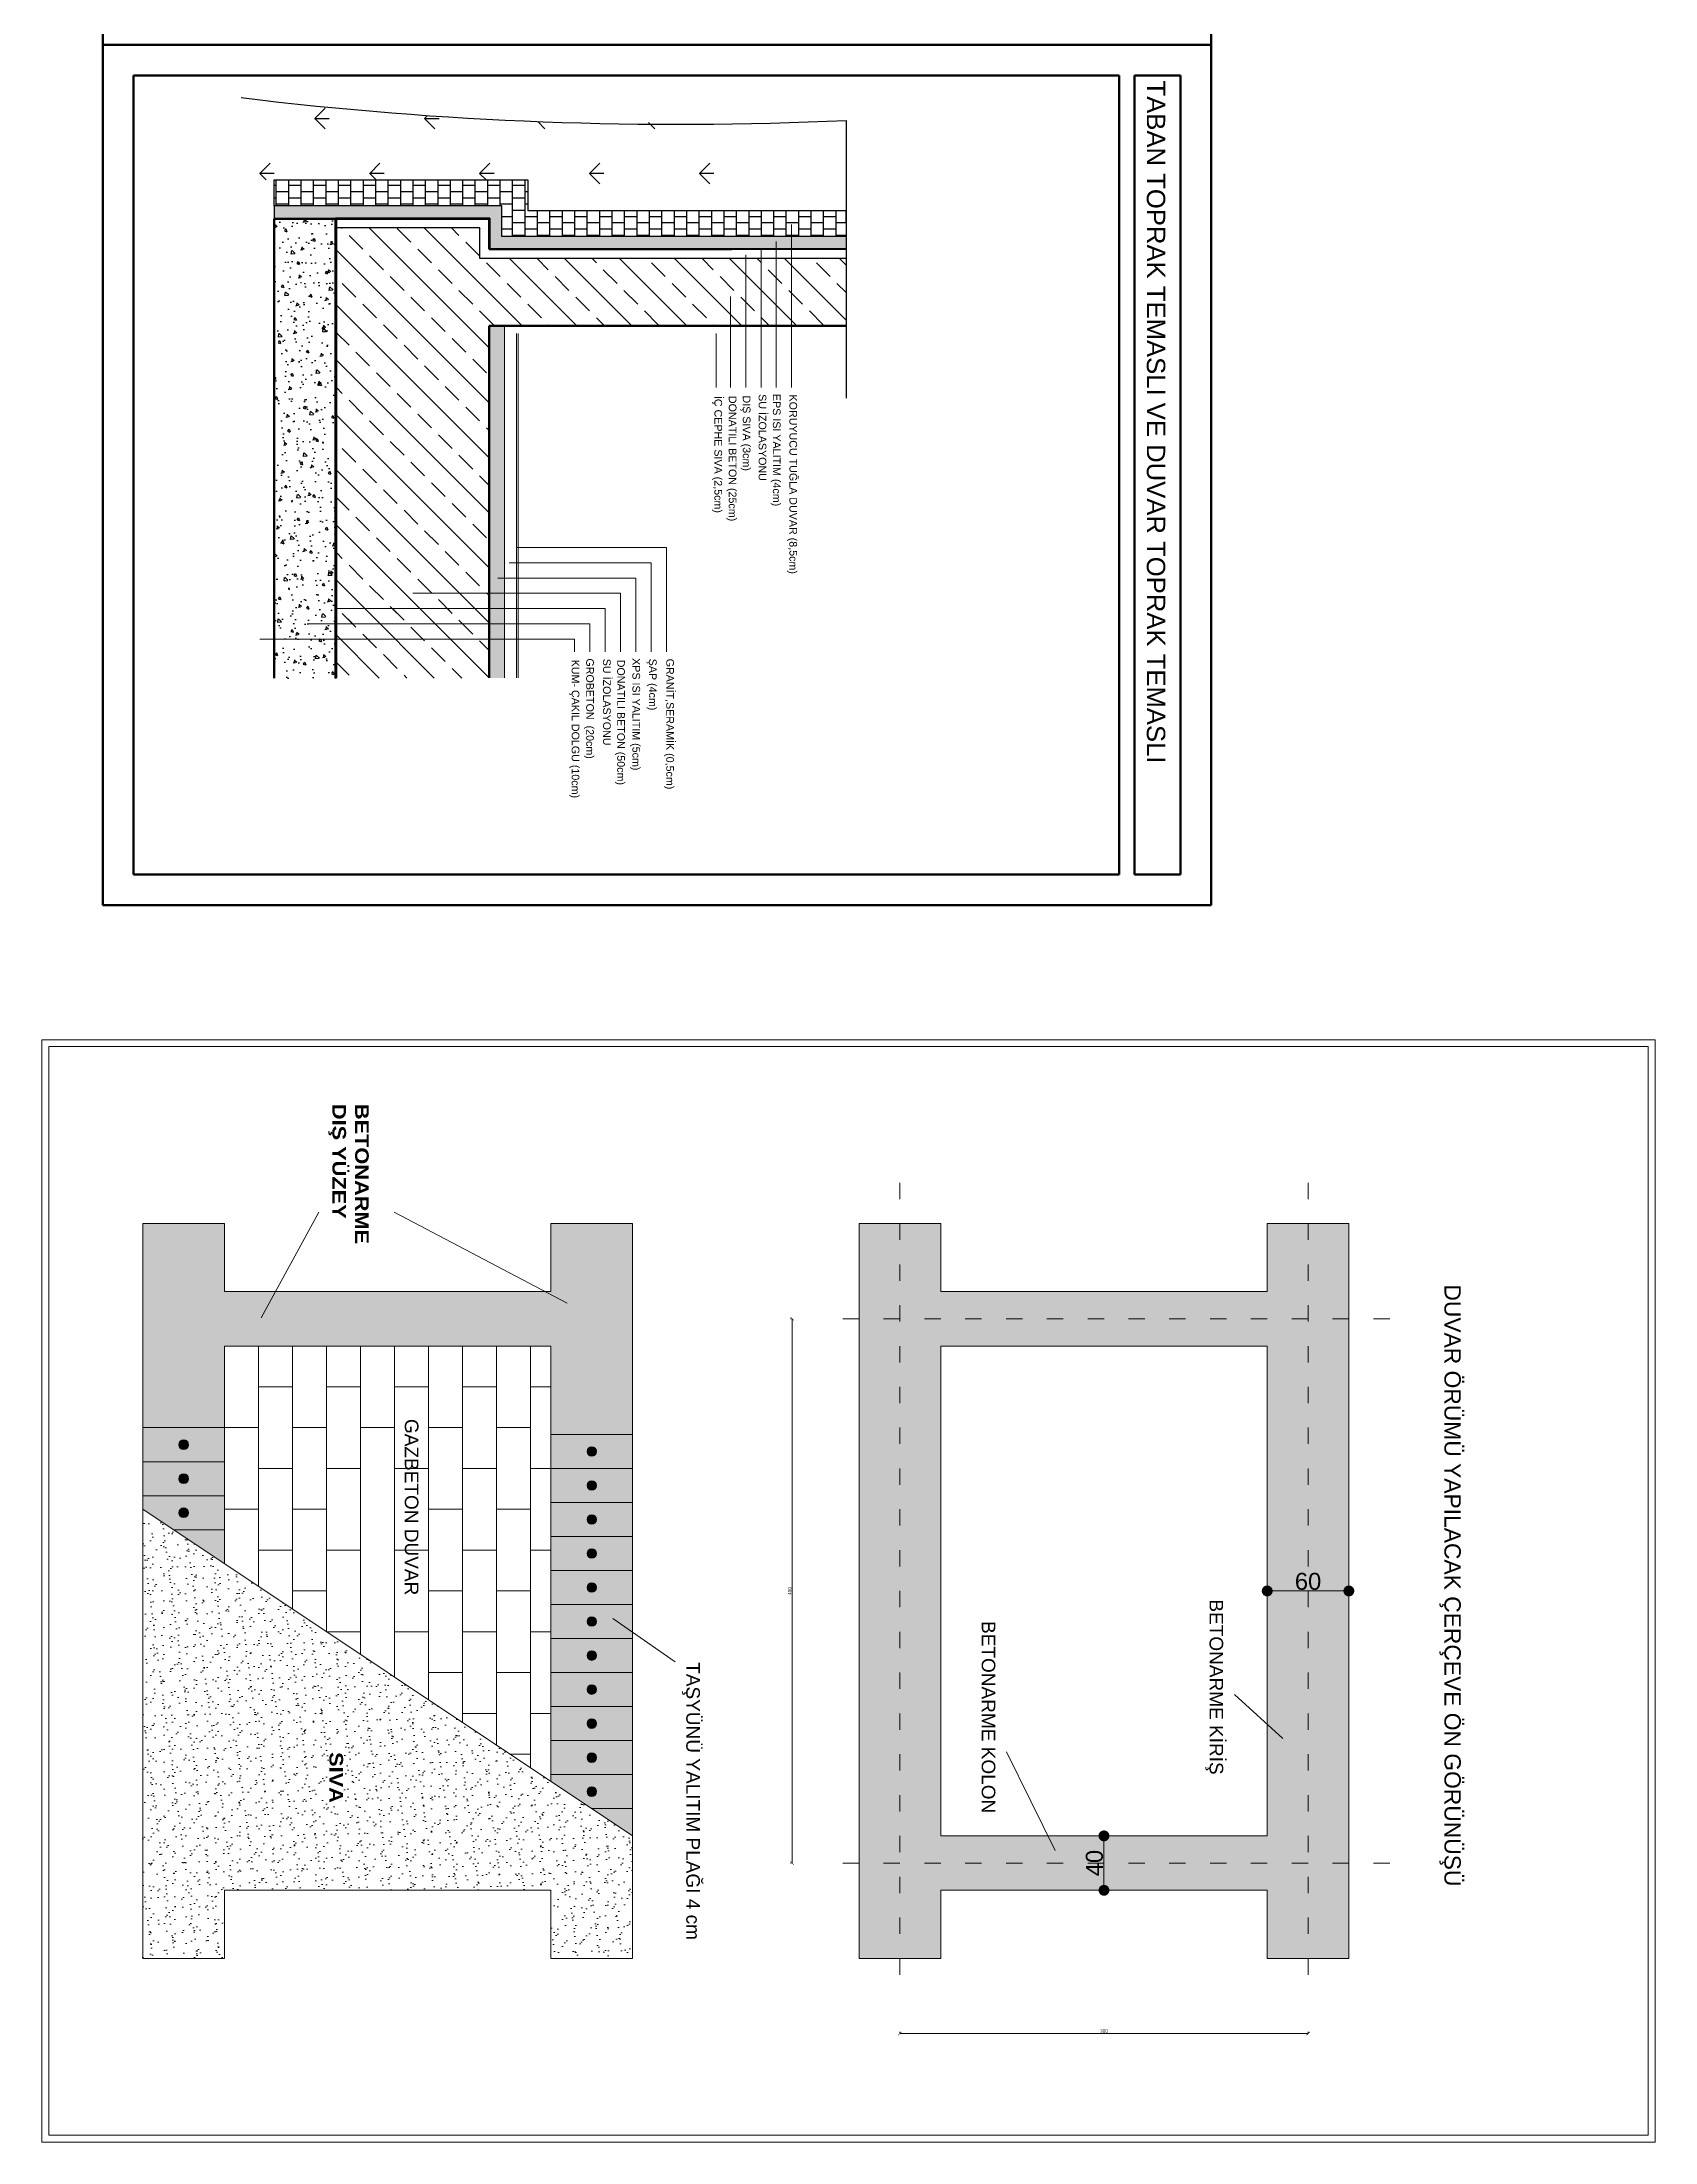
# Model space of a CAD drawing. Header units: millimetres. Extents: x 38129 to 72024, y -56282 to 16512.
# Drawn here: x 71135 to 72024, y -45281 to -44123 of the extents above; entities that cross this region are included whole.
import ezdxf

# ---------------------------------------------------------------- set-up
doc = ezdxf.new("R2010")
doc.units = ezdxf.units.MM
doc.linetypes.add('ACAD_ISO02W100', pattern=[15, 12, -3])
doc.linetypes.add('ACAD_ISO03W100', pattern=[30, 12, -18])
for name, color, linetype, lineweight in [('betonarme', 251, 'Continuous', 50), ('DUVAR', 255, 'Continuous', 30), ('ölçü', 31, 'Continuous', 0)]:
    doc.layers.add(name, color=color, linetype=linetype, lineweight=lineweight)
doc.styles.get("Standard").update_dxf_attribs({"font": 'arial.ttf'})
doc.dimstyles.new('ISO-25', dxfattribs={"dimtxt": 2.5, "dimasz": 2.5, "dimexe": 1.25, "dimexo": 0.625, "dimtad": 1, "dimtxsty": 'Standard', "dimcen": 2.5, "dimadec": 0, "dimazin": 0, "dimtfac": 1, "dimtmove": 0, "dimatfit": 3, "dimfxl": 0, "dimarcsym": 0})
pattern_1 = [(270, (19114.4457, 59396.3711), (1.85600025, -3.2146875), [2.143125, -4.28625]), (30, (19114.4457, 59396.3711), (1.8560009, 3.2146871), [2.143125, -4.28625]), (330, (19114.4457, 59396.3711), (3.71200117, -4e-07), [-4.28625, 2.143125])]
pattern_2 = [(315, (19114.446, 59396.37), (20.20558, 20.20558), []), (315, (19114.446, 59376.166), (20.20558, 20.20558), [14.2875, -7.14375])]

# ---------------------------------------------------------------- blocks, each defined once
blk = doc.blocks.new('_ArchTick')
at = {"color": 0, "linetype": 'ByBlock', "const_width": 0.15}
blk.add_lwpolyline([(-0.5, -0.5), (0.5, 0.5)], dxfattribs=at)
blk = doc.blocks.new('*D32')
at = {"color": 0, "lineweight": -2, "transparency": 16777216}
for p, q in [((22584.4, 53382.4), (22584.4, 53383.1)), ((22884.4, 53382.4), (22884.4, 53383.1)), ((22884.4, 53381.8), (22584.4, 53381.8))]:
    blk.add_line(p, q, dxfattribs=at)
at = {"layer": 'Defpoints', "color": 0, "transparency": 16777216}
for p in [(22584.4, 53381.8), (22584.4, 53381.8), (22884.4, 53381.8)]:
    blk.add_point(p, dxfattribs=at)
at = {"color": 0, "lineweight": -2, "transparency": 16777216, "xscale": 2.5, "yscale": 2.5, "zscale": 2.5, "rotation": 180}
blk.add_blockref('_ArchTick', (22584.4, 53381.8), dxfattribs=at)
at = {"color": 0, "lineweight": -2, "transparency": 16777216, "xscale": 2.5, "yscale": 2.5, "zscale": 2.5}
blk.add_blockref('_ArchTick', (22884.4, 53381.8), dxfattribs=at)
at = {"color": 0, "transparency": 16777216, "insert": (22734.4, 53383.7), "char_height": 2.5, "attachment_point": 5}
blk.add_mtext('300', dxfattribs=at)
blk = doc.blocks.new('*D33')
at = {"color": 0, "lineweight": -2, "transparency": 16777216}
for p, q in [((22504.5, 53907.1), (22503.9, 53907.1)), ((22505.2, 53907.1), (22505.2, 53507.1)), ((22504.5, 53507.1), (22503.9, 53507.1))]:
    blk.add_line(p, q, dxfattribs=at)
at = {"layer": 'Defpoints', "color": 0, "transparency": 16777216}
for p in [(22505.2, 53907.1), (22505.2, 53507.1), (22505.2, 53507.1)]:
    blk.add_point(p, dxfattribs=at)
at = {"color": 0, "lineweight": -2, "transparency": 16777216, "xscale": 2.5, "yscale": 2.5, "zscale": 2.5}
for p, rotation in [((22505.2, 53907.1), 90), ((22505.2, 53507.1), 270)]:
    blk.add_blockref('_ArchTick', p, dxfattribs=dict(at, rotation=rotation))
at = {"color": 0, "transparency": 16777216, "insert": (22503.3, 53707.1), "char_height": 2.5, "attachment_point": 5, "rotation": 90}
blk.add_mtext('400', dxfattribs=at)
blk = doc.blocks.new('_Dot')
at = {"color": 0, "lineweight": -2}
blk.add_line((-0.5, 0), (-1, 0), dxfattribs=at)
at = {"color": 0, "lineweight": 30, "const_width": 0.5}
blk.add_lwpolyline([(-0.25, 0, 1), (0.25, 0, 1)], format="xyb", close=True, dxfattribs=at)
blk = doc.blocks.new('*D23')
at = {"color": 0, "lineweight": -2, "transparency": 16777216}
for p, q in [((22854.4, 53707.7), (22854.4, 53708.4)), ((22906.4, 53707.1), (22862.4, 53707.1)), ((22914.4, 53707.7), (22914.4, 53708.4))]:
    blk.add_line(p, q, dxfattribs=at)
at = {"layer": 'Defpoints', "color": 0, "transparency": 16777216}
for p in [(22854.4, 53707.1), (22854.4, 53707.1), (22914.4, 53707.1)]:
    blk.add_point(p, dxfattribs=at)
at = {"color": 0, "lineweight": -2, "transparency": 16777216, "xscale": 8, "yscale": 8, "zscale": 8, "rotation": 180}
blk.add_blockref('_Dot', (22854.4, 53707.1), dxfattribs=at)
at = {"color": 0, "lineweight": -2, "transparency": 16777216, "xscale": 8, "yscale": 8, "zscale": 8}
blk.add_blockref('_Dot', (22914.4, 53707.1), dxfattribs=at)
at = {"color": 0, "transparency": 16777216, "insert": (22884.4, 53714.1), "char_height": 12.5, "attachment_point": 5}
blk.add_mtext('60', dxfattribs=at)
blk = doc.blocks.new('*D24')
at = {"color": 0, "lineweight": -2, "transparency": 16777216}
for p, q in [((22733.8, 53527.1), (22733.2, 53527.1)), ((22734.4, 53519.1), (22734.4, 53495.1)), ((22733.8, 53487.1), (22733.2, 53487.1))]:
    blk.add_line(p, q, dxfattribs=at)
at = {"layer": 'Defpoints', "color": 0, "transparency": 16777216}
for p in [(22734.4, 53527.1), (22734.4, 53487.1), (22734.4, 53487.1)]:
    blk.add_point(p, dxfattribs=at)
at = {"color": 0, "lineweight": -2, "transparency": 16777216, "xscale": 8, "yscale": 8, "zscale": 8}
for p, rotation in [((22734.4, 53527.1), 90), ((22734.4, 53487.1), 270)]:
    blk.add_blockref('_Dot', p, dxfattribs=dict(at, rotation=rotation))
at = {"color": 0, "transparency": 16777216, "insert": (22727.4, 53507.1), "char_height": 12.5, "attachment_point": 5, "rotation": 90}
blk.add_mtext('40', dxfattribs=at)
blk = doc.blocks.new('refgwerfewr')
h = blk.add_hatch(color=256)
h.set_gradient(color1=(91, 91, 91), color2=(91, 91, 91), tint=0.52, name='INVCYLINDER')
h.paths.add_polyline_path([(22387.91, 53977.101), (22387.91, 53822.101), (22327.91, 53822.101), (22327.91, 53887.101), (22087.91, 53887.101), (22087.91, 53827.101), (22027.91, 53827.101), (22027.91, 53977.101), (22087.91, 53977.101), (22087.91, 53927.101), (22327.91, 53927.101), (22327.91, 53977.101)])
h = blk.add_hatch(color=256)
h.set_gradient(color1=(91, 91, 91), color2=(91, 91, 91), tint=0.52, name='INVCYLINDER')
h.paths.add_polyline_path([(22914.427, 53977.101), (22914.427, 53437.101), (22854.427, 53437.101), (22854.427, 53487.101), (22614.427, 53487.101), (22614.427, 53437.101), (22554.427, 53437.101), (22554.427, 53977.101), (22614.427, 53977.101), (22614.427, 53927.101), (22854.427, 53927.101), (22854.427, 53977.101)])
h.paths.add_polyline_path([(22854.427, 53887.101), (22854.427, 53527.101), (22614.427, 53527.101), (22614.427, 53887.101)], flags=16)
h = blk.add_hatch(color=256)
h.set_gradient(color1=(173, 173, 173), color2=(173, 173, 173), tint=0.52, name='INVCYLINDER')
h.paths.add_polyline_path([(22087.91, 53827.101), (22087.91, 53802.101), (22027.91, 53802.101), (22027.91, 53827.101)])
h = blk.add_hatch(color=256)
h.set_gradient(color1=(255, 255, 0), color2=(255, 255, 0), tint=0.52, name='INVCYLINDER')
edge = h.paths.add_edge_path()
edge.add_arc((22057.91, 53814.601), 3.5, 0, 360)
h = blk.add_hatch(color=256)
h.set_gradient(color1=(51, 51, 51), color2=(51, 51, 51), tint=0.52, name='INVCYLINDER')
edge = h.paths.add_edge_path()
edge.add_arc((22057.91, 53814.601), 0.5, 0, 360)
h = blk.add_hatch(color=256)
h.set_gradient(color1=(173, 173, 173), color2=(173, 173, 173), tint=0.52, name='INVCYLINDER')
h.paths.add_polyline_path([(22387.91, 53822.101), (22387.91, 53797.101), (22327.91, 53797.101), (22327.91, 53822.101)])
h = blk.add_hatch(color=256)
h.set_gradient(color1=(173, 173, 173), color2=(173, 173, 173), tint=0.52, name='INVCYLINDER')
h.paths.add_polyline_path([(22087.91, 53802.101), (22087.91, 53777.101), (22027.91, 53777.101), (22027.91, 53802.101)])
h = blk.add_hatch(color=256)
h.set_gradient(color1=(255, 255, 0), color2=(255, 255, 0), tint=0.52, name='INVCYLINDER')
edge = h.paths.add_edge_path()
edge.add_arc((22357.91, 53809.601), 3.5, 0, 360)
h = blk.add_hatch(color=256)
h.set_gradient(color1=(51, 51, 51), color2=(51, 51, 51), tint=0.52, name='INVCYLINDER')
edge = h.paths.add_edge_path()
edge.add_arc((22357.91, 53809.601), 0.5, 0, 360)
h = blk.add_hatch(color=256)
h.set_gradient(color1=(255, 255, 0), color2=(255, 255, 0), tint=0.52, name='INVCYLINDER')
edge = h.paths.add_edge_path()
edge.add_arc((22057.91, 53789.601), 3.5, 0, 360)
h = blk.add_hatch(color=256)
h.set_gradient(color1=(51, 51, 51), color2=(51, 51, 51), tint=0.52, name='INVCYLINDER')
edge = h.paths.add_edge_path()
edge.add_arc((22057.91, 53789.601), 0.5, 0, 360)
h = blk.add_hatch(color=256)
h.set_gradient(color1=(173, 173, 173), color2=(173, 173, 173), tint=0.52, name='INVCYLINDER')
h.paths.add_polyline_path([(22387.91, 53797.101), (22387.91, 53772.101), (22327.91, 53772.101), (22327.91, 53797.101)])
h = blk.add_hatch(color=256)
h.set_gradient(color1=(255, 255, 0), color2=(255, 255, 0), tint=0.52, name='INVCYLINDER')
edge = h.paths.add_edge_path()
edge.add_arc((22357.91, 53784.601), 3.5, 0, 360)
h = blk.add_hatch(color=256)
h.set_gradient(color1=(51, 51, 51), color2=(51, 51, 51), tint=0.52, name='INVCYLINDER')
edge = h.paths.add_edge_path()
edge.add_arc((22357.91, 53784.601), 0.5, 0, 360)
h = blk.add_hatch(color=256)
h.set_gradient(color1=(173, 173, 173), color2=(173, 173, 173), tint=0.52, name='INVCYLINDER')
h.paths.add_polyline_path([(22027.91, 53777.101), (22027.91, 53767.101), (22050.41, 53752.101), (22087.91, 53752.101), (22087.91, 53777.101)])
h = blk.add_hatch(color=256)
h.set_gradient(color1=(173, 173, 173), color2=(173, 173, 173), tint=0.52, name='INVCYLINDER')
h.paths.add_polyline_path([(22387.91, 53772.101), (22387.91, 53747.101), (22327.91, 53747.101), (22327.91, 53772.101)])
h = blk.add_hatch()
h.set_pattern_fill('AR-SAND', color=256, scale=0.25, angle=-90, style=0)
h.set_pattern_definition([(307.5, (20336.41, 56013.692), (12.23533, 0.400008), [0, -9.652, 0, -10.795, 0, -10.31875]), (277.5, (20336.41, 56013.692), (17.92063, -11.23808), [0, -5.207, 0, -8.6995, 0, -3.33375]), (237.5, (20336.41, 56021.502), (0.03593, -19.77481), [0, -3.175, 0, -11.43, 0, -14.9225]), (227.5, (20336.41, 56021.502), (5.57323, -19.08891), [0, -1.5875, 0, -7.493, 0, -8.5725])])
h.paths.add_polyline_path([(22387.91, 53527.101), (22387.91, 53437.101), (22327.91, 53437.101), (22327.91, 53487.101), (22087.91, 53487.101), (22087.91, 53437.101), (22027.91, 53437.101), (22027.91, 53767.101)])
h = blk.add_hatch(color=256)
h.set_gradient(color1=(255, 255, 0), color2=(255, 255, 0), tint=0.52, name='INVCYLINDER')
edge = h.paths.add_edge_path()
edge.add_arc((22057.91, 53764.601), 3.5, 0, 360)
h = blk.add_hatch(color=256)
h.set_gradient(color1=(51, 51, 51), color2=(51, 51, 51), tint=0.52, name='INVCYLINDER')
edge = h.paths.add_edge_path()
edge.add_arc((22057.91, 53764.601), 0.5, 0, 360)
h = blk.add_hatch(color=256)
h.set_gradient(color1=(255, 255, 0), color2=(255, 255, 0), tint=0.52, name='INVCYLINDER')
edge = h.paths.add_edge_path()
edge.add_arc((22357.91, 53759.601), 3.5, 0, 360)
h = blk.add_hatch(color=256)
h.set_gradient(color1=(51, 51, 51), color2=(51, 51, 51), tint=0.52, name='INVCYLINDER')
edge = h.paths.add_edge_path()
edge.add_arc((22357.91, 53759.601), 0.5, 0, 360)
h = blk.add_hatch(color=256)
h.set_gradient(color1=(173, 173, 173), color2=(173, 173, 173), tint=0.52, name='INVCYLINDER')
h.paths.add_polyline_path([(22050.41, 53752.101), (22087.91, 53727.101), (22087.91, 53752.101)])
h = blk.add_hatch(color=256)
h.set_gradient(color1=(173, 173, 173), color2=(173, 173, 173), tint=0.52, name='INVCYLINDER')
h.paths.add_polyline_path([(22387.91, 53747.101), (22387.91, 53722.101), (22327.91, 53722.101), (22327.91, 53747.101)])
h = blk.add_hatch(color=256)
h.set_gradient(color1=(255, 255, 0), color2=(255, 255, 0), tint=0.52, name='INVCYLINDER')
edge = h.paths.add_edge_path()
edge.add_arc((22357.91, 53734.601), 3.5, 0, 360)
h = blk.add_hatch(color=256)
h.set_gradient(color1=(173, 173, 173), color2=(173, 173, 173), tint=0.52, name='INVCYLINDER')
h.paths.add_polyline_path([(22387.91, 53722.101), (22387.91, 53697.101), (22327.91, 53697.101), (22327.91, 53722.101)])
h = blk.add_hatch(color=256)
h.set_gradient(color1=(51, 51, 51), color2=(51, 51, 51), tint=0.52, name='INVCYLINDER')
edge = h.paths.add_edge_path()
edge.add_arc((22357.91, 53734.601), 0.5, 0, 360)
h = blk.add_hatch(color=256)
h.set_gradient(color1=(255, 255, 0), color2=(255, 255, 0), tint=0.52, name='INVCYLINDER')
edge = h.paths.add_edge_path()
edge.add_arc((22357.91, 53709.601), 3.5, 0, 360)
h = blk.add_hatch(color=256)
h.set_gradient(color1=(51, 51, 51), color2=(51, 51, 51), tint=0.52, name='INVCYLINDER')
edge = h.paths.add_edge_path()
edge.add_arc((22357.91, 53709.601), 0.5, 0, 360)
h = blk.add_hatch(color=256)
h.set_gradient(color1=(173, 173, 173), color2=(173, 173, 173), tint=0.52, name='INVCYLINDER')
h.paths.add_polyline_path([(22387.91, 53697.101), (22387.91, 53672.101), (22327.91, 53672.101), (22327.91, 53697.101)])
h = blk.add_hatch(color=256)
h.set_gradient(color1=(255, 255, 0), color2=(255, 255, 0), tint=0.52, name='INVCYLINDER')
edge = h.paths.add_edge_path()
edge.add_arc((22357.91, 53684.601), 3.5, 0, 360)
h = blk.add_hatch(color=256)
h.set_gradient(color1=(51, 51, 51), color2=(51, 51, 51), tint=0.52, name='INVCYLINDER')
edge = h.paths.add_edge_path()
edge.add_arc((22357.91, 53684.601), 0.5, 0, 360)
h = blk.add_hatch(color=256)
h.set_gradient(color1=(173, 173, 173), color2=(173, 173, 173), tint=0.52, name='INVCYLINDER')
h.paths.add_polyline_path([(22387.91, 53672.101), (22387.91, 53647.101), (22327.91, 53647.101), (22327.91, 53672.101)])
h = blk.add_hatch(color=256)
h.set_gradient(color1=(255, 255, 0), color2=(255, 255, 0), tint=0.52, name='INVCYLINDER')
edge = h.paths.add_edge_path()
edge.add_arc((22357.91, 53659.601), 3.5, 0, 360)
h = blk.add_hatch(color=256)
h.set_gradient(color1=(173, 173, 173), color2=(173, 173, 173), tint=0.52, name='INVCYLINDER')
h.paths.add_polyline_path([(22387.91, 53647.101), (22387.91, 53622.101), (22327.91, 53622.101), (22327.91, 53647.101)])
h = blk.add_hatch(color=256)
h.set_gradient(color1=(51, 51, 51), color2=(51, 51, 51), tint=0.52, name='INVCYLINDER')
edge = h.paths.add_edge_path()
edge.add_arc((22357.91, 53659.601), 0.5, 0, 360)
h = blk.add_hatch(color=256)
h.set_gradient(color1=(255, 255, 0), color2=(255, 255, 0), tint=0.52, name='INVCYLINDER')
edge = h.paths.add_edge_path()
edge.add_arc((22357.91, 53634.601), 3.5, 0, 360)
h = blk.add_hatch(color=256)
h.set_gradient(color1=(51, 51, 51), color2=(51, 51, 51), tint=0.52, name='INVCYLINDER')
edge = h.paths.add_edge_path()
edge.add_arc((22357.91, 53634.601), 0.5, 0, 360)
h = blk.add_hatch(color=256)
h.set_gradient(color1=(173, 173, 173), color2=(173, 173, 173), tint=0.52, name='INVCYLINDER')
h.paths.add_polyline_path([(22387.91, 53622.101), (22387.91, 53597.101), (22327.91, 53597.101), (22327.91, 53622.101)])
h = blk.add_hatch(color=256)
h.set_gradient(color1=(255, 255, 0), color2=(255, 255, 0), tint=0.52, name='INVCYLINDER')
edge = h.paths.add_edge_path()
edge.add_arc((22357.91, 53609.601), 3.5, 0, 360)
h = blk.add_hatch(color=256)
h.set_gradient(color1=(51, 51, 51), color2=(51, 51, 51), tint=0.52, name='INVCYLINDER')
edge = h.paths.add_edge_path()
edge.add_arc((22357.91, 53609.601), 0.5, 0, 360)
h = blk.add_hatch(color=256)
h.set_gradient(color1=(173, 173, 173), color2=(173, 173, 173), tint=0.52, name='INVCYLINDER')
h.paths.add_polyline_path([(22387.91, 53597.101), (22387.91, 53572.101), (22327.91, 53572.101), (22327.91, 53597.101)])
h = blk.add_hatch(color=256)
h.set_gradient(color1=(255, 255, 0), color2=(255, 255, 0), tint=0.52, name='INVCYLINDER')
edge = h.paths.add_edge_path()
edge.add_arc((22357.91, 53584.601), 3.5, 0, 360)
h = blk.add_hatch(color=256)
h.set_gradient(color1=(51, 51, 51), color2=(51, 51, 51), tint=0.52, name='INVCYLINDER')
edge = h.paths.add_edge_path()
edge.add_arc((22357.91, 53584.601), 0.5, 0, 360)
h = blk.add_hatch(color=256)
h.set_gradient(color1=(173, 173, 173), color2=(173, 173, 173), tint=0.52, name='INVCYLINDER')
h.paths.add_polyline_path([(22327.91, 53572.101), (22327.91, 53567.101), (22357.91, 53547.101), (22387.91, 53547.101), (22387.91, 53572.101)])
h = blk.add_hatch(color=256)
h.set_gradient(color1=(255, 255, 0), color2=(255, 255, 0), tint=0.52, name='INVCYLINDER')
edge = h.paths.add_edge_path()
edge.add_arc((22357.91, 53559.601), 3.5, 0, 360)
h = blk.add_hatch(color=256)
h.set_gradient(color1=(51, 51, 51), color2=(51, 51, 51), tint=0.52, name='INVCYLINDER')
edge = h.paths.add_edge_path()
edge.add_arc((22357.91, 53559.601), 0.5, 0, 360)
h = blk.add_hatch(color=256)
h.set_gradient(color1=(173, 173, 173), color2=(173, 173, 173), tint=0.52, name='INVCYLINDER')
h.paths.add_polyline_path([(22357.91, 53547.101), (22387.91, 53527.101), (22387.91, 53547.101)])
at = {"layer": 'Defpoints'}
h = blk.add_hatch(dxfattribs=at)
h.set_pattern_fill('GRASS', color=256, scale=2.25, angle=-90, style=0)
h.set_pattern_definition([(360, (19114.446, 59396.37), (40.41112, 40.41112), [10.7156, -70.1066]), (315, (19114.446, 59396.37), (40.41115, 40.41115), [10.7156, -46.4344]), (45, (19114.446, 59396.37), (-40.41115, 40.41115), [10.7156, -46.4344])])
h.paths.add_polyline_path([(22460.847, 54721.639), (22460.847, 54787.798, -0.04295642), (22101.98, 54804.307), (22101.98, 54744.142), (22124.48, 54744.142), (22124.48, 54744.142), (22291.881, 54744.142), (22311.006, 54744.142), (22311.006, 54721.639)])
h = blk.add_hatch(dxfattribs=at)
h.set_pattern_fill('AR-B88', color=256, scale=0.045, angle=-90, style=0)
h.set_pattern_definition([(270, (19114.446, 59396.371), (9.144, -2e-15), []), (360, (19114.4457, 59396.371), (9.144, 4.572), [9.144, -9.144])])
h.paths.add_polyline_path([(22311.006, 54721.639), (22311.006, 54744.142), (22291.881, 54744.142), (22124.48, 54744.142), (22124.48, 54725.017), (22291.881, 54725.017), (22291.881, 54716.017), (22291.881, 54702.514), (22451.847, 54702.514), (22544.813, 54702.514), (22544.813, 54712.077), (22544.76, 54721.639)])
h = blk.add_hatch(dxfattribs=at)
h.set_pattern_fill('HONEY', color=256, scale=0.675, angle=-90, style=0)
h.set_pattern_definition(pattern_1)
h.paths.add_polyline_path([(22544.813, 54693.514), (22544.813, 54702.514), (22451.847, 54702.514), (22291.881, 54702.514), (22291.881, 54716.017), (22291.881, 54725.017), (22124.48, 54725.017), (22124.48, 54715.567), (22169.48, 54715.567), (22169.48, 54716.017), (22282.881, 54716.017), (22282.881, 54693.514)])
h = blk.add_hatch(dxfattribs=at)
h.set_pattern_fill('AR-CONC', color=256, scale=0.1125, angle=-90, style=0)
h.set_pattern_definition([(320, (19114.446, 59396.371), (-1.793147, -20.495775), [2.143125, -23.574375]), (265, (19114.446, 59396.371), (21.49387, 3.96482), [1.7145, -18.8595]), (10.451, (19114.296, 59394.663), (19.70063, -16.53103), [1.821375, -20.035125]), (316.1842, (19120.16, 59396.37), (-4.72976, -30.49639), [3.21469, -35.36156]), (6.6356, (19119.767, 59393.83), (27.83538, -26.70798), [2.73206, -30.05269]), (261.184, (19120.16, 59396.37), (27.83533, -26.70802), [2.57175, -28.28925]), (291, (19118.732, 59393.514), (-11.50487, -17.056674), [2.143125, -23.574375]), (236, (19118.732, 59393.514), (20.721146, -6.95273), [1.7145, -18.8595]), (341.4514, (19117.773, 59392.092), (9.21632, -24.009355), [1.821375, -20.035125]), (307.5, (19114.446, 59396.371), (9.512442, -0.347468), [0, -18.6309, 0, -19.14525, 0, -18.930937]), (277.5, (19114.446, 59396.371), (11.270315, -7.517212), [0, -10.91565, 0, -18.202275, 0, -7.215187]), (237.5, (19114.446, 59402.743), (-0.644484, -15.253942), [0, -7.14375, 0, -22.2885, 0, -29.575125]), (227.5, (19114.446, 59405.601), (2.86048, -16.664533), [0, -9.286875, 0, -14.80185, 0, -21.002625])])
h.paths.add_polyline_path([(22124.48, 54377.995), (22169.48, 54377.995), (22169.48, 54715.567), (22124.48, 54715.567)])
h = blk.add_hatch(dxfattribs=at)
h.set_pattern_fill('ANSI33', color=256, scale=4.5, angle=-90, style=0)
h.set_pattern_definition(pattern_2)
h.paths.add_polyline_path([(22451.847, 54636.814), (22471.048, 54636.814), (22471.048, 54686.314), (22282.431, 54686.314), (22275.681, 54686.314), (22275.681, 54708.814), (22169.931, 54708.814), (22169.937, 54417.762), (22282.431, 54417.762), (22282.431, 54636.814), (22293.681, 54636.814), (22293.681, 54636.814), (22451.847, 54636.814)])
h.paths.add_polyline_path([(22544.813, 54636.814), (22544.813, 54686.314), (22504.798, 54686.314), (22504.798, 54636.814)])
h.paths.add_polyline_path([(22504.798, 54636.814), (22504.798, 54686.314), (22493.548, 54686.314), (22493.548, 54636.814)])
h.paths.add_polyline_path([(22493.548, 54636.814), (22493.548, 54686.314), (22482.298, 54686.314), (22482.298, 54636.814)])
h.paths.add_polyline_path([(22482.298, 54636.814), (22482.298, 54686.314), (22471.048, 54686.314), (22471.048, 54636.814)])
h = blk.add_hatch(dxfattribs=at)
h.set_pattern_fill('HONEY', color=256, scale=0.675, angle=-90, style=0)
h.set_pattern_definition(pattern_1)
h.paths.add_polyline_path([(22293.681, 54377.995), (22293.681, 54636.814), (22282.431, 54636.814), (22282.431, 54377.995)])
h = blk.add_hatch(dxfattribs=at)
h.set_pattern_fill('ANSI33', color=256, scale=4.5, angle=-90, style=0)
h.set_pattern_definition(pattern_2)
h.paths.add_polyline_path([(22282.431, 54417.762), (22282.431, 54429.012), (22169.936, 54429.012), (22169.937, 54417.762)])
h.paths.add_polyline_path([(22282.431, 54406.512), (22282.431, 54417.762), (22169.937, 54417.762), (22169.937, 54406.512)])
h.paths.add_polyline_path([(22282.431, 54377.995), (22282.431, 54406.512), (22169.937, 54406.512), (22169.937, 54377.995)])
for p, q in [((22504.798, 54711.197), (22504.798, 54591.488)), ((22493.548, 54698.927), (22493.548, 54591.488)), ((22471.048, 54688.964), (22471.048, 54591.488)), ((22482.298, 54693.064), (22482.298, 54591.488)), ((22459.798, 54658.459), (22459.798, 54591.488)), ((22293.681, 54378.064), (22293.681, 54636.814)), ((22302.681, 54378.064), (22302.681, 54631.189)), ((22303.806, 54378.064), (22303.806, 54631.189)), ((22449.243, 54631.189), (22449.243, 54591.488)), ((22412.807, 54474.012), (22302.611, 54474.012)), ((22412.807, 54474.012), (22412.807, 54397.328)), ((22390.307, 54451.512), (22288.911, 54451.512)), ((22401.557, 54462.762), (22297.182, 54462.762)), ((22390.307, 54451.512), (22390.307, 54397.328)), ((22401.557, 54462.762), (22401.557, 54397.328)), ((22379.057, 54440.262), (22226.415, 54440.262)), ((22379.057, 54440.262), (22379.057, 54397.328)), ((22356.557, 54417.762), (22148.591, 54417.762)), ((22367.807, 54429.012), (22169.503, 54429.012)), ((22356.557, 54417.762), (22356.557, 54397.328)), ((22367.807, 54429.012), (22367.807, 54397.328)), ((22345.307, 54406.512), (22113.914, 54406.512)), ((22345.307, 54406.512), (22345.307, 54397.328)), ((23139.427, 54112.101), (21953.777, 54112.101)), ((21953.777, 54112.101), (21953.777, 53302.101)), ((23139.427, 54112.101), (23139.427, 53302.101)), ((23134.427, 54107.101), (21958.777, 54107.101)), ((21958.777, 54107.101), (21958.777, 53307.101)), ((23134.427, 53977.101), (23134.427, 54107.101)), ((23134.427, 54107.101), (23134.427, 53307.101)), ((22157.379, 53985.563), (22114.793, 53907.864)), ((22212.704, 53985.563), (22339.882, 53918.658)), ((22087.91, 53977.101), (22027.91, 53977.101)), ((22027.91, 53827.101), (22027.91, 53977.101)), ((22087.91, 53977.101), (22087.91, 53927.101)), ((22327.91, 53977.101), (22327.91, 53927.101)), ((22387.91, 53977.101), (22327.91, 53977.101)), ((22387.91, 53977.101), (22387.91, 53822.101)), ((22554.427, 53977.101), (22554.427, 53437.101)), ((22614.427, 53977.101), (22554.427, 53977.101)), ((22614.427, 53977.101), (22614.427, 53927.101)), ((22854.427, 53977.101), (22854.427, 53927.101)), ((22914.427, 53977.101), (22854.427, 53977.101)), ((22914.427, 53977.101), (22914.427, 53437.101)), ((22327.91, 53927.101), (22087.91, 53927.101)), ((22854.427, 53927.101), (22614.427, 53927.101)), ((22327.91, 53887.101), (22087.91, 53887.101)), ((22087.91, 53887.101), (22087.91, 53827.101)), ((22112.91, 53887.101), (22112.91, 53710.435)), ((22137.91, 53887.101), (22137.91, 53693.768)), ((22162.91, 53887.101), (22162.91, 53677.101)), ((22187.91, 53887.101), (22187.91, 53660.435)), ((22212.91, 53887.101), (22212.91, 53643.768)), ((22237.91, 53887.101), (22237.91, 53627.101)), ((22262.91, 53887.101), (22262.91, 53610.435)), ((22287.91, 53887.101), (22287.91, 53593.768)), ((22312.91, 53887.101), (22312.91, 53577.101)), ((22327.91, 53887.101), (22327.91, 53822.101)), ((22614.427, 53887.101), (22614.427, 53527.101)), ((22854.427, 53887.101), (22614.427, 53887.101)), ((22854.427, 53887.101), (22854.427, 53527.101)), ((22112.91, 53857.101), (22137.91, 53857.101)), ((22162.91, 53857.101), (22187.91, 53857.101)), ((22212.91, 53857.101), (22237.91, 53857.101)), ((22262.91, 53857.101), (22287.91, 53857.101)), ((22312.91, 53857.101), (22327.91, 53857.101)), ((22027.91, 53827.101), (22027.91, 53767.101)), ((22027.91, 53802.101), (22027.91, 53827.101)), ((22027.91, 53827.101), (22087.91, 53827.101)), ((22057.91, 53814.601), (22058.91, 53814.601)), ((22087.91, 53827.101), (22087.91, 53727.101)), ((22087.91, 53827.101), (22112.91, 53827.101)), ((22087.91, 53827.101), (22087.91, 53802.101)), ((22137.91, 53827.101), (22162.91, 53827.101)), ((22187.91, 53827.101), (22212.91, 53827.101)), ((22237.91, 53827.101), (22262.91, 53827.101)), ((22287.91, 53827.101), (22312.91, 53827.101)), ((22327.91, 53822.101), (22327.91, 53567.101)), ((22327.91, 53797.101), (22327.91, 53822.101)), ((22327.91, 53822.101), (22387.91, 53822.101)), ((22387.91, 53822.101), (22387.91, 53527.101)), ((22387.91, 53822.101), (22387.91, 53797.101)), ((22087.91, 53802.101), (22027.91, 53802.101)), ((22027.91, 53777.101), (22027.91, 53802.101)), ((22027.91, 53802.101), (22087.91, 53802.101)), ((22087.91, 53802.101), (22087.91, 53777.101)), ((22357.91, 53809.601), (22359.764, 53809.601)), ((22057.91, 53789.601), (22058.91, 53789.601)), ((22112.91, 53797.101), (22137.91, 53797.101)), ((22162.91, 53797.101), (22187.91, 53797.101)), ((22212.91, 53797.101), (22237.91, 53797.101)), ((22262.91, 53797.101), (22287.91, 53797.101)), ((22312.91, 53797.101), (22327.91, 53797.101)), ((22327.91, 53772.101), (22327.91, 53797.101)), ((22327.91, 53797.101), (22387.91, 53797.101)), ((22387.91, 53797.101), (22327.91, 53797.101)), ((22357.91, 53784.601), (22359.764, 53784.601)), ((22387.91, 53797.101), (22387.91, 53772.101)), ((22087.91, 53777.101), (22027.91, 53777.101)), ((22027.91, 53752.101), (22027.91, 53777.101)), ((22027.91, 53777.101), (22087.91, 53777.101)), ((22087.91, 53777.101), (22087.91, 53752.101)), ((22387.91, 53772.101), (22327.91, 53772.101)), ((22327.91, 53747.101), (22327.91, 53772.101)), ((22327.91, 53772.101), (22387.91, 53772.101)), ((22387.91, 53772.101), (22387.91, 53747.101)), ((22027.91, 53767.101), (22387.91, 53527.101)), ((22027.91, 53767.101), (22027.91, 53437.101)), ((22057.91, 53764.601), (22058.91, 53764.601)), ((22087.91, 53767.101), (22112.91, 53767.101)), ((22087.91, 53767.101), (22112.91, 53767.101)), ((22137.91, 53767.101), (22162.91, 53767.101)), ((22237.91, 53767.101), (22262.91, 53767.101)), ((22287.91, 53767.101), (22312.91, 53767.101)), ((22287.91, 53767.101), (22312.91, 53767.101)), ((22357.91, 53759.601), (22359.764, 53759.601)), ((22027.91, 53727.101), (22027.91, 53752.101)), ((22087.91, 53752.101), (22050.41, 53752.101)), ((22050.41, 53752.101), (22087.91, 53752.101)), ((22087.91, 53752.101), (22087.91, 53727.101)), ((22387.91, 53747.101), (22327.91, 53747.101)), ((22327.91, 53722.101), (22327.91, 53747.101)), ((22327.91, 53747.101), (22387.91, 53747.101)), ((22387.91, 53747.101), (22387.91, 53722.101)), ((22112.91, 53737.101), (22137.91, 53737.101)), ((22162.91, 53737.101), (22187.91, 53737.101)), ((22212.91, 53737.101), (22237.91, 53737.101)), ((22262.91, 53737.101), (22287.91, 53737.101)), ((22262.91, 53737.101), (22287.91, 53737.101)), ((22312.91, 53737.101), (22327.91, 53737.101)), ((22387.91, 53722.101), (22327.91, 53722.101)), ((22327.91, 53697.101), (22327.91, 53722.101)), ((22327.91, 53722.101), (22387.91, 53722.101)), ((22357.91, 53734.601), (22359.764, 53734.601)), ((22387.91, 53722.101), (22387.91, 53697.101)), ((22137.91, 53707.101), (22162.91, 53707.101)), ((22237.91, 53707.101), (22262.91, 53707.101)), ((22287.91, 53707.101), (22312.91, 53707.101)), ((22357.91, 53709.601), (22359.764, 53709.601)), ((22387.91, 53697.101), (22327.91, 53697.101)), ((22327.91, 53672.101), (22327.91, 53697.101)), ((22327.91, 53697.101), (22387.91, 53697.101)), ((22387.91, 53697.101), (22387.91, 53672.101)), ((22162.91, 53677.101), (22187.91, 53677.101)), ((22212.91, 53677.101), (22237.91, 53677.101)), ((22262.91, 53677.101), (22287.91, 53677.101)), ((22312.91, 53677.101), (22327.91, 53677.101)), ((22357.91, 53684.601), (22359.764, 53684.601)), ((22373.325, 53686.878), (22419.132, 53655)), ((22387.91, 53672.101), (22327.91, 53672.101)), ((22327.91, 53647.101), (22327.91, 53672.101)), ((22327.91, 53672.101), (22387.91, 53672.101)), ((22387.91, 53672.101), (22387.91, 53647.101)), ((22237.91, 53647.101), (22262.91, 53647.101)), ((22287.91, 53647.101), (22312.91, 53647.101)), ((22387.91, 53647.101), (22327.91, 53647.101)), ((22327.91, 53622.101), (22327.91, 53647.101)), ((22327.91, 53647.101), (22387.91, 53647.101)), ((22357.91, 53659.601), (22359.764, 53659.601)), ((22387.91, 53647.101), (22387.91, 53622.101)), ((22357.91, 53634.601), (22359.764, 53634.601)), ((22830.27, 53630.883), (22865.916, 53598.661)), ((22262.91, 53617.101), (22287.91, 53617.101)), ((22312.91, 53617.101), (22327.91, 53617.101)), ((22387.91, 53622.101), (22327.91, 53622.101)), ((22327.91, 53597.101), (22327.91, 53622.101)), ((22327.91, 53622.101), (22387.91, 53622.101)), ((22387.91, 53622.101), (22387.91, 53597.101)), ((22357.91, 53609.601), (22359.764, 53609.601)), ((22297.91, 53587.101), (22312.91, 53587.101)), ((22387.91, 53597.101), (22327.91, 53597.101)), ((22327.91, 53572.101), (22327.91, 53597.101)), ((22327.91, 53597.101), (22387.91, 53597.101)), ((22357.91, 53584.601), (22359.764, 53584.601)), ((22387.91, 53597.101), (22387.91, 53572.101)), ((22662.802, 53588.982), (22698.447, 53516.302)), ((22387.91, 53572.101), (22327.91, 53572.101)), ((22327.91, 53567.101), (22327.91, 53572.101)), ((22327.91, 53572.101), (22387.91, 53572.101)), ((22387.91, 53572.101), (22387.91, 53547.101)), ((22357.91, 53559.601), (22359.764, 53559.601)), ((22387.91, 53547.101), (22357.91, 53547.101)), ((22357.91, 53547.101), (22387.91, 53547.101)), ((22387.91, 53547.101), (22387.91, 53522.101)), ((22387.91, 53527.101), (22387.91, 53437.101)), ((22854.427, 53527.101), (22614.427, 53527.101)), ((22814.427, 53527.101), (22839.427, 53527.101)), ((22087.91, 53487.101), (22087.91, 53437.101)), ((22327.91, 53487.101), (22087.91, 53487.101)), ((22327.91, 53487.101), (22327.91, 53437.101)), ((22614.427, 53487.101), (22614.427, 53437.101)), ((22854.427, 53487.101), (22614.427, 53487.101)), ((22854.427, 53487.101), (22854.427, 53437.101)), ((22087.91, 53437.101), (22027.91, 53437.101)), ((22387.91, 53437.101), (22327.91, 53437.101)), ((22614.427, 53437.101), (22554.427, 53437.101)), ((22914.427, 53437.101), (22854.427, 53437.101)), ((21958.777, 53307.101), (23134.427, 53307.101)), ((21953.777, 53302.101), (23139.427, 53302.101))]:
    blk.add_line(p, q)
at = {"linetype": 'ACAD_ISO03W100'}
for p, q in [((22584.427, 54007.101), (22584.427, 53407.101)), ((22884.427, 54007.101), (22884.427, 53407.101)), ((22944.427, 53907.101), (22524.427, 53907.101)), ((22944.427, 53507.101), (22524.427, 53507.101))]:
    blk.add_line(p, q, dxfattribs=at)
for centre, radius in [((22057.91, 53814.601), 3.5), ((22057.91, 53814.601), 0.5), ((22357.91, 53809.601), 3.5), ((22357.91, 53809.601), 0.5), ((22057.91, 53789.601), 3.5), ((22057.91, 53789.601), 0.5), ((22357.91, 53784.601), 3.5), ((22357.91, 53784.601), 0.5), ((22057.91, 53764.601), 3.5), ((22057.91, 53764.601), 0.5), ((22357.91, 53759.601), 3.5), ((22357.91, 53759.601), 0.5), ((22357.91, 53734.601), 3.5), ((22357.91, 53734.601), 0.5), ((22357.91, 53709.601), 3.5), ((22357.91, 53709.601), 0.5), ((22357.91, 53684.601), 3.5), ((22357.91, 53684.601), 0.5), ((22357.91, 53659.601), 3.5), ((22357.91, 53659.601), 0.5), ((22357.91, 53634.601), 3.5), ((22357.91, 53634.601), 0.5), ((22357.91, 53609.601), 3.5), ((22357.91, 53609.601), 0.5), ((22357.91, 53584.601), 3.5), ((22357.91, 53584.601), 0.5), ((22357.91, 53559.601), 3.5), ((22357.91, 53559.601), 0.5)]:
    blk.add_circle(centre, radius)
at = {"layer": 'betonarme'}
for p, q in [((21998.552, 55475.61), (21998.552, 54843.329)), ((22813.141, 55475.61), (22813.141, 54843.329)), ((22813.141, 54843.329), (21998.552, 54843.329)), ((22813.141, 54843.329), (21998.552, 54843.329)), ((21998.552, 54843.329), (21998.552, 54211.049)), ((22813.141, 54843.329), (22813.141, 54211.049)), ((22745.641, 54820.829), (22021.052, 54820.829)), ((22021.052, 54820.829), (22021.052, 54233.549)), ((22745.641, 54820.829), (22745.641, 54233.549)), ((22790.641, 54820.829), (22756.891, 54820.829)), ((22756.891, 54820.829), (22756.891, 54233.549)), ((22790.641, 54820.829), (22790.641, 54233.549)), ((22124.48, 54377.995), (22124.48, 54715.567)), ((22169.48, 54715.567), (22124.48, 54715.567)), ((22169.48, 54377.995), (22169.48, 54715.567)), ((22169.48, 54377.995), (22169.48, 54715.567)), ((22282.431, 54715.564), (22169.931, 54715.564)), ((22169.931, 54715.564), (22169.931, 54378.064)), ((22282.431, 54693.064), (22282.431, 54715.564)), ((22460.847, 54693.064), (22282.431, 54693.064)), ((22544.813, 54636.814), (22282.431, 54636.814)), ((22282.431, 54636.814), (22282.431, 54378.064)), ((22282.431, 54603.475), (22282.431, 54603.475)), ((22745.641, 54233.549), (22021.052, 54233.549)), ((22790.641, 54233.549), (22756.891, 54233.549)), ((22813.141, 54211.049), (21998.552, 54211.049))]:
    blk.add_line(p, q, dxfattribs=at)
at = {"layer": 'Defpoints'}
for p, q in [((22544.813, 54787.798), (22544.813, 54583.612)), ((22124.48, 54725.017), (22124.48, 54744.142)), ((22124.48, 54744.142), (22291.881, 54744.142)), ((22291.881, 54744.142), (22311.006, 54744.142)), ((22311.006, 54744.142), (22311.006, 54721.639)), ((22291.881, 54725.017), (22124.48, 54725.017)), ((22124.48, 54725.017), (22124.48, 54715.567)), ((22169.48, 54715.567), (22169.48, 54716.017)), ((22169.48, 54716.017), (22282.431, 54716.017)), ((22169.48, 54716.017), (22169.48, 54377.995)), ((22282.881, 54716.017), (22169.48, 54716.017)), ((22169.48, 54715.567), (22169.48, 54377.995)), ((22169.937, 54377.995), (22169.931, 54715.564)), ((22169.931, 54715.564), (22282.431, 54715.564)), ((22169.937, 54377.995), (22169.931, 54715.564)), ((22169.931, 54715.564), (22282.431, 54715.564)), ((22282.431, 54716.017), (22282.881, 54716.017)), ((22282.431, 54715.564), (22282.431, 54693.064)), ((22282.431, 54715.564), (22282.431, 54693.064)), ((22282.881, 54716.017), (22282.881, 54693.514)), ((22282.881, 54693.514), (22282.881, 54716.017)), ((22291.881, 54716.017), (22291.881, 54725.017)), ((22291.881, 54702.514), (22291.881, 54716.017)), ((22311.006, 54721.639), (22544.813, 54721.639)), ((22544.76, 54721.639), (22544.867, 54702.514)), ((22275.681, 54708.814), (22169.931, 54708.814)), ((22275.681, 54686.314), (22275.681, 54708.814)), ((22451.847, 54702.514), (22291.881, 54702.514)), ((22544.867, 54702.514), (22451.847, 54702.514)), ((22544.813, 54702.514), (22544.813, 54693.514)), ((22282.431, 54686.314), (22275.681, 54686.314)), ((22282.431, 54693.064), (22460.847, 54693.064)), ((22282.431, 54693.064), (22544.813, 54693.064)), ((22544.813, 54686.314), (22282.431, 54686.314)), ((22460.847, 54693.514), (22282.881, 54693.514)), ((22544.813, 54693.514), (22282.881, 54693.514)), ((22169.48, 54377.995), (22169.937, 54377.995)), ((22169.48, 54377.995), (22169.937, 54377.995))]:
    blk.add_line(p, q, dxfattribs=at)
at = {"layer": 'Defpoints', "linetype": 'ACAD_ISO02W100', "ltscale": 0.5}
blk.add_line((22124.48, 54715.567), (22124.48, 54377.995), dxfattribs=at)
at = {"layer": 'Defpoints'}
blk.add_arc((22421.783, 57432.043), 2647.106, 263.022642, 272.663923, dxfattribs=at)
at = {"attachment_point": 1, "rotation": 270}
for s, insert, char_height, width in [('{\\fArial Black|b0|i0|c0|p34;BETONARME DIŞ YÜZEY}', (22193.933, 54065.048), 10, 132.72458), ('DUVAR ÖRÜMÜ YAPILACAK ÇERÇEVE ÖN GÖRÜNÜŞÜ', (22996.645, 53932.371), 12, 455.67715), ('GAZBETON DUVAR ', (22230.473, 53833.51), 10, 225.19755), ('BETONARME KİRİŞ', (22821.992, 53700.929), 10, 157.13135), ('BETONARME KOLON', (22654.523, 53684.982), 10, 145.62812), ('TAŞYÜNÜ YALITIM PLAĞI 4 cm', (22437.352, 53654.752), 10, 225.19755), ('{\\fArial Black|b0|i0|c0|p34;SIVA}', (22175.066, 53588.66), 10, 45.31384)]:
    blk.add_mtext(s, dxfattribs=dict(at, insert=insert, char_height=char_height, width=width))
at = {"layer": 'DUVAR', "rotation": 270}
for s, insert, char_height, width, attachment_point in [('TABAN TOPRAK TEMASLI VE DUVAR TOPRAK TEMASLI', (22772.55, 54817.122), 13.5, 583.57379, 4), ('SU İZOLASYONU', (22486.201, 54586.61), 5.625, 92.1113, 1), ('İÇ CEPHE SIVA (2,5cm)', (22453.677, 54585.345), 5.625, 92.1113, 1), ('DONATILI BETON (25cm)', (22464.231, 54585.345), 5.625, 92.1113, 1), ('DIŞ SIVA (3cm)', (22474.55, 54585.641), 5.625, 107.58302, 1), ('EPS ISI YALITIM (4cm)', (22496.655, 54586.775), 5.625, 92.1113, 1), ('KUM- ÇAKIL DOLGU (10cm)', (22348.761, 54391.481), 5.625, 104.96912, 1), ('GROBETON  (20cm)', (22359.427, 54392.404), 5.625, 107.58302, 1), ('SU İZOLASYONU', (22371.83, 54392.177), 5.625, 92.1113, 1), ('DONATILI BETON (50cm)', (22382.205, 54391.481), 5.625, 107.58302, 1), ('XPS ISI YALITIM (5cm)', (22393.415, 54392.616), 5.625, 92.1113, 1), ('ŞAP (4cm)', (22405.57, 54392.197), 5.625, 92.1113, 1), ('GRANİT,SERAMİK (0,5cm)', (22418.283, 54392.237), 5.625, 109.82876, 1)]:
    blk.add_mtext(s, dxfattribs=dict(at, insert=insert, char_height=char_height, width=width, attachment_point=attachment_point))
at = {"layer": 'DUVAR', "insert": (22508.81, 54586.357), "char_height": 5.625, "attachment_point": 1, "rotation": 270}
blk.add_mtext('KORUYUCU TUĞLA DUVAR (8,5cm)', dxfattribs=at)
dim = blk.add_linear_dim(base=(22505.159, 53507.101), p1=(22505.159, 53907.101), p2=(22505.159, 53507.101), angle=270, dimstyle='ISO-25', override={"dimblk1": 'ArchTick', "dimblk2": 'ArchTick', "dimsah": 1})
dim.commit()
dim.dimension.update_dxf_attribs({"geometry": '*D33', "text_midpoint": (22503.257, 53707.101)})
dim = blk.add_linear_dim(base=(22854.427, 53707.101), p1=(22914.427, 53707.101), p2=(22854.427, 53707.101), dimstyle='ISO-25')
dim.commit()
dim.dimension.update_dxf_attribs({"geometry": '*D23', "text_midpoint": (22884.427, 53714.108)})
dim = blk.add_linear_dim(base=(22734.427, 53487.101), p1=(22734.427, 53527.101), p2=(22734.427, 53487.101), angle=270, dimstyle='ISO-25')
dim.commit()
dim.dimension.update_dxf_attribs({"geometry": '*D24', "text_midpoint": (22727.42, 53507.101)})
dim = blk.add_linear_dim(base=(22584.427, 53381.811), p1=(22884.427, 53381.811), p2=(22584.427, 53381.811), dimstyle='ISO-25', override={"dimblk1": 'ArchTick', "dimblk2": 'ArchTick', "dimsah": 1})
dim.commit()
dim.dimension.update_dxf_attribs({"geometry": '*D32', "text_midpoint": (22734.427, 53383.713)})

msp = doc.modelspace()

# ---------------------------------------------------------------- block references
at = {"layer": 'ölçü', "xscale": 0.75, "yscale": 0.75, "zscale": 0.75}
msp.add_blockref('refgwerfewr', (54669.6, -85257.2), dxfattribs=at)

doc.saveas('drawing.dxf')
